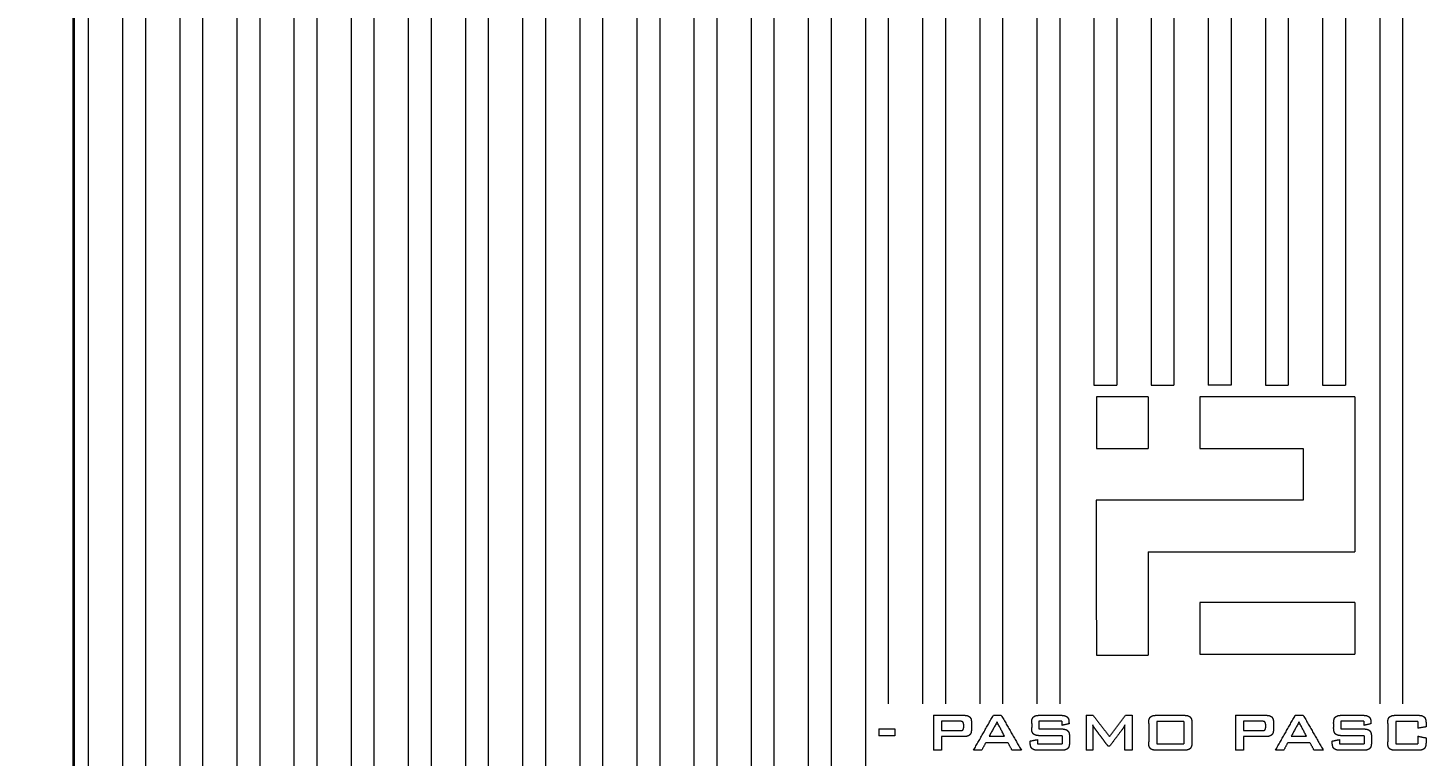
# Model space of a CAD drawing. Header units: millimetres. Extents: x 11 to 411, y 3 to 626.
# Drawn here: x 189.6 to 311.9, y 282.4 to 346.1 of the extents above; entities that cross this region are included whole.
import ezdxf

# ---------------------------------------------------------------- set-up
doc = ezdxf.new("R2010")
doc.units = ezdxf.units.MM
doc.layers.add('1', color=7, linetype='Continuous', lineweight=18)
doc.layers.add('尺寸线层', color=3, linetype='Continuous', lineweight=18)
doc.styles.add('HZ', font='', dxfattribs={"width": 0.8})
doc.styles.get('HZ').set_extended_font_data('宋体')
doc.dimstyles.new('JP20', dxfattribs={"dimtxt": 20, "dimasz": 18, "dimexe": 0.18, "dimexo": 0.0625, "dimgap": 0.09, "dimtad": 1, "dimdec": 1, "dimzin": 12, "dimdsep": 46, "dimtxsty": 'HZ', "dimcen": 0.09, "dimdle": 36, "dimclrd": 136, "dimclre": 4, "dimclrt": 6, "dimadec": 0, "dimazin": 0, "dimtfac": 1, "dimtdec": 1, "dimtmove": 0, "dimatfit": 3, "dimfxl": 1, "dimtolj": 1, "dimarcsym": 0})

# ---------------------------------------------------------------- blocks, each defined once
blk = doc.blocks.new('*X10')
at = {"layer": 'Defpoints', "color": 0}
for p in [(301.84, 534.13), (33.77, 77.13), (220.71, 77.13)]:
    blk.add_point(p, dxfattribs=at)
at = {"layer": '尺寸线层', "color": 4, "linetype": 'Continuous', "lineweight": -2}
for p, q in [((301.78, 534.13), (33.59, 534.13)), ((220.65, 77.13), (33.59, 77.13))]:
    blk.add_line(p, q, dxfattribs=at)
at = {"layer": '尺寸线层', "color": 136, "linetype": 'Continuous', "lineweight": -2}
blk.add_line((33.77, 516.13), (33.77, 95.13), dxfattribs=at)
at = {"layer": '尺寸线层', "color": 136}
for points in [[(36.77, 516.13), (30.77, 516.13), (33.77, 534.13)], [(30.77, 95.13), (36.77, 95.13), (33.77, 77.13)]]:
    blk.add_solid(points, dxfattribs=at)
at = {"layer": '尺寸线层', "color": 6, "insert": (23.68, 305.63), "char_height": 20, "attachment_point": 5, "rotation": 90, "style": 'HZ', "bg_fill": 3, "box_fill_scale": 1.1, "bg_fill_color": 256, "bg_fill_true_color": 13158600, "bg_fill_transparency": 0}
blk.add_mtext('\\A1;457', dxfattribs=at)
blk = doc.blocks.new('*X12')
at = {"layer": 'Defpoints', "color": 0}
for p in [(77.24, 523.23), (209.57, 523.23), (180.31, 109.13)]:
    blk.add_point(p, dxfattribs=at)
at = {"layer": '尺寸线层', "color": 4, "linetype": 'Continuous', "lineweight": -2}
for p, q in [((209.51, 523.23), (77.06, 523.23)), ((180.24, 109.13), (77.06, 109.13))]:
    blk.add_line(p, q, dxfattribs=at)
at = {"layer": '尺寸线层', "color": 136, "linetype": 'Continuous', "lineweight": -2}
blk.add_line((77.24, 127.13), (77.24, 505.23), dxfattribs=at)
at = {"layer": '尺寸线层', "color": 136}
for points in [[(80.24, 505.23), (74.24, 505.23), (77.24, 523.23)], [(74.24, 127.13), (80.24, 127.13), (77.24, 109.13)]]:
    blk.add_solid(points, dxfattribs=at)
at = {"layer": '尺寸线层', "color": 6, "insert": (67.15, 316.18), "char_height": 20, "attachment_point": 5, "rotation": 90, "style": 'HZ', "bg_fill": 3, "box_fill_scale": 1.1, "bg_fill_color": 256, "bg_fill_true_color": 13158600, "bg_fill_transparency": 0}
blk.add_mtext('\\A1;414', dxfattribs=at)

msp = doc.modelspace()

# ---------------------------------------------------------------- linework, layer by layer
at = {"layer": '1', "color": 0, "linetype": 'Continuous', "lineweight": 15}
for p, q in [((194.84, 482.12), (194.84, 191.48)), ((197.84, 482.12), (197.84, 191.95)), ((199.84, 482.12), (199.84, 192.21)), ((202.84, 482.12), (202.84, 192.52)), ((204.84, 482.12), (204.84, 192.67)), ((207.84, 482.12), (207.84, 192.81)), ((209.84, 482.12), (209.84, 192.86)), ((212.84, 482.12), (212.84, 192.83)), ((214.84, 482.12), (214.84, 192.77)), ((217.84, 482.12), (217.84, 192.57)), ((219.84, 482.12), (219.84, 192.39)), ((239.84, 482.13), (239.84, 188.11)), ((242.84, 482.12), (242.84, 187.06)), ((244.84, 482.12), (244.84, 186.3)), ((247.84, 482.12), (247.84, 185.06)), ((249.84, 482.12), (249.84, 184.17)), ((252.84, 482.12), (252.84, 182.77)), ((254.84, 482.12), (254.84, 181.78)), ((257.84, 482.12), (257.84, 180.22)), ((237.84, 480.49), (237.84, 188.75)), ((234.84, 475.79), (234.84, 189.61)), ((232.84, 472.6), (232.84, 190.14)), ((222.84, 466.73), (222.84, 192.04)), ((229.84, 464.9), (229.84, 190.82)), ((224.84, 464.75), (224.84, 191.74)), ((227.84, 464.19), (227.84, 191.23)), ((259.84, 432), (259.84, 179.15)), ((262.84, 424.1), (262.84, 177.47)), ((264.84, 420.89), (264.84, 286.95)), ((267.84, 417.27), (267.84, 286.95)), ((269.84, 415.37), (269.84, 286.95)), ((309.84, 400.32), (309.84, 286.95)), ((272.84, 399.82), (272.84, 286.95)), ((274.84, 399.83), (274.84, 286.95)), ((307.84, 399.83), (307.84, 286.95)), ((287.84, 388.39), (287.84, 314.83)), ((304.84, 387.05), (304.84, 314.83)), ((277.84, 384.16), (277.84, 286.95)), ((302.84, 383.94), (302.84, 314.83)), ((279.84, 380.97), (279.84, 286.95)), ((289.84, 379.52), (289.84, 314.83)), ((294.84, 379.29), (294.84, 314.83)), ((299.84, 379.48), (299.84, 314.83)), ((297.84, 376.96), (297.84, 314.83)), ((282.84, 376.55), (282.84, 314.83)), ((292.84, 375.84), (292.84, 314.83)), ((284.84, 373.82), (284.84, 314.83)), ((283.05, 313.83), (283.05, 309.3)), ((287.57, 313.83), (287.57, 309.3)), ((292.1, 313.83), (292.1, 309.3)), ((305.67, 313.83), (305.67, 300.25)), ((301.15, 309.3), (301.15, 304.78)), ((287.58, 300.26), (287.58, 291.21)), ((292.09, 295.83), (292.09, 291.31)), ((305.66, 295.83), (305.66, 291.31)), ((268.8, 285.95), (268.8, 282.88)), ((269.5, 285.42), (269.5, 284.61)), ((271.43, 285.18), (271.43, 284.85)), ((272.12, 285.36), (272.12, 284.67)), ((277.39, 285.23), (277.39, 284.89)), ((278.01, 285.42), (278.01, 284.76)), ((280.02, 285.42), (280.02, 285.06)), ((282.17, 285.95), (282.17, 282.88)), ((286.19, 285.95), (286.19, 282.88)), ((287.63, 285.23), (287.63, 283.61)), ((288.34, 285.4), (288.34, 283.46)), ((290.7, 285.4), (290.7, 283.46)), ((291.41, 285.23), (291.41, 283.61)), ((295.22, 285.95), (295.22, 282.88)), ((295.93, 285.42), (295.93, 284.61)), ((297.85, 285.18), (297.85, 284.85)), ((298.54, 285.36), (298.54, 284.67)), ((303.81, 285.23), (303.81, 284.89)), ((304.44, 285.42), (304.44, 284.76)), ((306.45, 285.42), (306.45, 285.06)), ((308.54, 285.23), (308.54, 283.61)), ((309.25, 285.4), (309.25, 283.46)), ((311.18, 285.4), (311.18, 284.82)), ((311.9, 285.23), (311.9, 284.93)), ((264.03, 284.77), (264.03, 284.16)), ((265.42, 284.77), (265.42, 284.16)), ((269.5, 284.08), (269.5, 282.88)), ((277.89, 283.82), (277.89, 283.46)), ((280.07, 284.16), (280.07, 283.46)), ((280.7, 284.03), (280.7, 283.61)), ((295.93, 284.08), (295.93, 282.88)), ((304.32, 283.82), (304.32, 283.46)), ((306.49, 284.16), (306.49, 283.46)), ((307.12, 284.03), (307.12, 283.61)), ((311.18, 284.12), (311.18, 283.46)), ((311.9, 283.97), (311.9, 283.61))]:
    msp.add_line(p, q, dxfattribs=at)
for points, degree in [([(282.84, 314.83), (284.84, 314.83)], 1), ([(287.84, 314.83), (289.84, 314.83)], 1), ([(294.84, 314.83), (292.84, 314.83)], 1), ([(297.84, 314.83), (299.84, 314.83)], 1), ([(302.84, 314.83), (304.84, 314.83)], 1), ([(287.57, 313.83), (283.05, 313.83)], 1), ([(305.67, 313.83), (292.1, 313.83)], 1), ([(283.05, 309.3), (287.57, 309.3)], 1), ([(292.1, 309.3), (301.15, 309.3)], 1), ([(283.04, 304.78), (283.05, 291.21)], 1), ([(301.15, 304.78), (283.04, 304.78)], 1), ([(287.58, 300.26), (305.67, 300.25)], 1), ([(305.66, 295.83), (292.09, 295.83)], 1), ([(283.05, 291.21), (287.58, 291.21)], 1), ([(292.09, 291.31), (305.66, 291.31)], 1), ([(268.8, 285.95), (271.43, 285.95)], 1), ([(271.13, 285.42), (269.5, 285.42)], 1), ([(271.16, 285.42), (271.13, 285.42)], 1), ([(271.18, 285.42), (271.16, 285.42)], 1), ([(271.21, 285.42), (271.18, 285.42)], 1), ([(271.23, 285.42), (271.21, 285.42)], 1), ([(271.25, 285.41), (271.23, 285.42)], 1), ([(271.27, 285.41), (271.25, 285.41)], 1), ([(271.29, 285.4), (271.27, 285.41)], 1), ([(271.31, 285.4), (271.29, 285.4)], 1), ([(271.32, 285.39), (271.31, 285.4)], 1), ([(271.34, 285.38), (271.32, 285.39)], 1), ([(271.35, 285.38), (271.34, 285.38)], 1), ([(271.36, 285.37), (271.35, 285.38)], 1), ([(271.37, 285.36), (271.36, 285.37)], 1), ([(271.38, 285.34), (271.37, 285.36)], 1), ([(271.39, 285.33), (271.38, 285.34)], 1), ([(271.4, 285.32), (271.39, 285.33)], 1), ([(271.41, 285.3), (271.4, 285.32)], 1), ([(271.41, 285.28), (271.41, 285.3)], 1), ([(271.42, 285.27), (271.41, 285.28)], 1), ([(271.42, 285.25), (271.42, 285.27)], 1), ([(271.43, 285.23), (271.42, 285.25)], 1), ([(271.43, 285.95), (271.49, 285.95)], 1), ([(271.43, 285.2), (271.43, 285.23)], 1), ([(271.43, 285.18), (271.43, 285.2)], 1), ([(271.49, 285.95), (271.54, 285.95)], 1), ([(271.54, 285.95), (271.59, 285.94)], 1), ([(271.59, 285.94), (271.64, 285.94)], 1), ([(271.64, 285.94), (271.69, 285.93)], 1), ([(271.69, 285.93), (271.73, 285.92)], 1), ([(271.73, 285.92), (271.78, 285.91)], 1), ([(271.78, 285.91), (271.82, 285.89)], 1), ([(271.82, 285.89), (271.85, 285.88)], 1), ([(271.85, 285.88), (271.89, 285.86)], 1), ([(271.89, 285.86), (271.92, 285.84)], 1), ([(271.92, 285.84), (271.95, 285.81)], 1), ([(271.95, 285.81), (271.98, 285.79)], 1), ([(271.98, 285.79), (272, 285.76)], 1), ([(272, 285.76), (272.02, 285.73)], 1), ([(272.02, 285.73), (272.04, 285.7)], 1), ([(272.04, 285.7), (272.06, 285.67)], 1), ([(272.06, 285.67), (272.08, 285.63)], 1), ([(272.08, 285.63), (272.09, 285.59)], 1), ([(272.09, 285.59), (272.1, 285.55)], 1), ([(272.1, 285.55), (272.11, 285.5)], 1), ([(272.11, 285.5), (272.11, 285.46)], 1), ([(272.11, 285.46), (272.12, 285.41)], 1), ([(272.12, 285.41), (272.12, 285.36)], 1), ([(272.3, 282.88), (274.04, 285.95)], 1), ([(274.36, 285.36), (273.67, 284.11)], 1), ([(274.04, 285.95), (274.73, 285.95)], 1), ([(275.02, 284.11), (274.36, 285.36)], 1), ([(274.73, 285.95), (276.49, 282.88)], 1), ([(277.39, 285.36), (277.4, 285.42)], 1), ([(277.39, 285.3), (277.39, 285.36)], 1), ([(277.39, 285.23), (277.39, 285.3)], 1), ([(277.4, 285.48), (277.41, 285.53)], 1), ([(277.4, 285.42), (277.4, 285.48)], 1), ([(277.41, 285.53), (277.42, 285.58)], 1), ([(277.42, 285.58), (277.44, 285.63)], 1), ([(277.44, 285.63), (277.46, 285.67)], 1), ([(277.46, 285.67), (277.48, 285.71)], 1), ([(277.48, 285.71), (277.5, 285.74)], 1), ([(277.5, 285.74), (277.52, 285.78)], 1), ([(277.52, 285.78), (277.55, 285.81)], 1), ([(277.55, 285.81), (277.58, 285.83)], 1), ([(277.58, 285.83), (277.62, 285.85)], 1), ([(277.62, 285.85), (277.65, 285.87)], 1), ([(277.65, 285.87), (277.69, 285.89)], 1), ([(277.69, 285.89), (277.74, 285.91)], 1), ([(277.74, 285.91), (277.79, 285.92)], 1), ([(277.79, 285.92), (277.84, 285.93)], 1), ([(277.84, 285.93), (277.89, 285.94)], 1), ([(277.89, 285.94), (277.95, 285.94)], 1), ([(277.95, 285.94), (278.01, 285.95)], 1), ([(278.01, 285.95), (278.08, 285.95)], 1), ([(280.02, 285.42), (278.01, 285.42)], 1), ([(278.08, 285.95), (278.15, 285.95)], 1), ([(278.15, 285.95), (279.89, 285.95)], 1), ([(279.89, 285.95), (279.96, 285.95)], 1), ([(279.96, 285.95), (280.02, 285.95)], 1), ([(280.02, 285.95), (280.08, 285.94)], 1), ([(280.66, 285.21), (280.02, 285.06)], 1), ([(280.08, 285.94), (280.14, 285.94)], 1), ([(280.14, 285.94), (280.19, 285.93)], 1), ([(280.19, 285.93), (280.24, 285.92)], 1), ([(280.24, 285.92), (280.29, 285.91)], 1), ([(280.29, 285.91), (280.33, 285.89)], 1), ([(280.33, 285.89), (280.38, 285.88)], 1), ([(280.38, 285.88), (280.41, 285.86)], 1), ([(280.41, 285.86), (280.45, 285.84)], 1), ([(280.45, 285.84), (280.48, 285.81)], 1), ([(280.48, 285.81), (280.51, 285.79)], 1), ([(280.51, 285.79), (280.54, 285.76)], 1), ([(280.54, 285.76), (280.56, 285.72)], 1), ([(280.56, 285.72), (280.58, 285.69)], 1), ([(280.58, 285.69), (280.6, 285.65)], 1), ([(280.6, 285.65), (280.61, 285.61)], 1), ([(280.61, 285.61), (280.63, 285.56)], 1), ([(280.63, 285.56), (280.64, 285.51)], 1), ([(280.64, 285.51), (280.65, 285.46)], 1), ([(280.65, 285.46), (280.65, 285.4)], 1), ([(280.65, 285.4), (280.65, 285.34)], 1), ([(280.65, 285.34), (280.66, 285.28), (280.66, 285.21)], 2), ([(282.17, 285.95), (282.75, 285.95)], 1), ([(282.74, 285.09), (282.73, 285.11)], 1), ([(282.75, 285.08), (282.74, 285.09)], 1), ([(282.75, 285.95), (284.2, 284.09)], 1), ([(282.75, 285.06), (282.75, 285.08)], 1), ([(282.76, 285.05), (282.75, 285.06)], 1), ([(282.76, 285.03), (282.76, 285.05)], 1), ([(284.2, 284.09), (285.61, 285.95)], 1), ([(285.55, 285.11), (285.48, 284.97), (285.43, 284.88)], 2), ([(285.61, 285.95), (286.19, 285.95)], 1), ([(287.63, 285.36), (287.64, 285.42)], 1), ([(287.63, 285.3), (287.63, 285.36)], 1), ([(287.63, 285.23), (287.63, 285.3)], 1), ([(287.64, 285.48), (287.65, 285.53)], 1), ([(287.64, 285.42), (287.64, 285.48)], 1), ([(287.65, 285.53), (287.66, 285.58)], 1), ([(287.66, 285.58), (287.68, 285.63)], 1), ([(287.68, 285.63), (287.7, 285.67)], 1), ([(287.7, 285.67), (287.72, 285.71)], 1), ([(287.72, 285.71), (287.74, 285.74)], 1), ([(287.74, 285.74), (287.76, 285.78)], 1), ([(287.76, 285.78), (287.79, 285.81)], 1), ([(287.79, 285.81), (287.82, 285.83)], 1), ([(287.82, 285.83), (287.86, 285.85)], 1), ([(287.86, 285.85), (287.89, 285.87)], 1), ([(287.89, 285.87), (287.93, 285.89)], 1), ([(287.93, 285.89), (287.98, 285.91)], 1), ([(287.98, 285.91), (288.03, 285.92)], 1), ([(288.03, 285.92), (288.08, 285.93)], 1), ([(288.08, 285.93), (288.13, 285.94)], 1), ([(288.13, 285.94), (288.19, 285.94)], 1), ([(288.19, 285.94), (288.25, 285.95)], 1), ([(288.25, 285.95), (288.32, 285.95)], 1), ([(288.32, 285.95), (288.39, 285.95)], 1), ([(290.7, 285.4), (288.34, 285.4)], 1), ([(288.39, 285.95), (290.65, 285.95)], 1), ([(290.65, 285.95), (290.72, 285.95)], 1), ([(290.72, 285.95), (290.79, 285.95)], 1), ([(290.79, 285.95), (290.85, 285.94)], 1), ([(290.85, 285.94), (290.91, 285.94)], 1), ([(290.91, 285.94), (290.96, 285.93)], 1), ([(290.96, 285.93), (291.01, 285.92)], 1), ([(291.01, 285.92), (291.06, 285.91)], 1), ([(291.06, 285.91), (291.1, 285.89)], 1), ([(291.1, 285.89), (291.15, 285.87)], 1), ([(291.15, 285.87), (291.18, 285.85)], 1), ([(291.18, 285.85), (291.22, 285.83)], 1), ([(291.22, 285.83), (291.25, 285.81)], 1), ([(291.25, 285.81), (291.28, 285.78)], 1), ([(291.28, 285.78), (291.3, 285.74)], 1), ([(291.3, 285.74), (291.32, 285.71)], 1), ([(291.32, 285.71), (291.34, 285.67)], 1), ([(291.34, 285.67), (291.36, 285.63)], 1), ([(291.36, 285.63), (291.37, 285.58)], 1), ([(291.37, 285.58), (291.39, 285.53)], 1), ([(291.39, 285.53), (291.4, 285.48)], 1), ([(291.4, 285.48), (291.4, 285.42)], 1), ([(291.4, 285.42), (291.41, 285.36)], 1), ([(291.41, 285.36), (291.41, 285.3)], 1), ([(291.41, 285.3), (291.41, 285.23)], 1), ([(295.22, 285.95), (297.85, 285.95)], 1), ([(297.56, 285.42), (295.93, 285.42)], 1), ([(297.59, 285.42), (297.56, 285.42)], 1), ([(297.61, 285.42), (297.59, 285.42)], 1), ([(297.63, 285.42), (297.61, 285.42)], 1), ([(297.65, 285.42), (297.63, 285.42)], 1), ([(297.68, 285.41), (297.65, 285.42)], 1), ([(297.7, 285.41), (297.68, 285.41)], 1), ([(297.71, 285.4), (297.7, 285.41)], 1), ([(297.73, 285.4), (297.71, 285.4)], 1), ([(297.75, 285.39), (297.73, 285.4)], 1), ([(297.76, 285.38), (297.75, 285.39)], 1), ([(297.78, 285.38), (297.76, 285.38)], 1), ([(297.79, 285.37), (297.78, 285.38)], 1), ([(297.8, 285.36), (297.79, 285.37)], 1), ([(297.81, 285.34), (297.8, 285.36)], 1), ([(297.82, 285.33), (297.81, 285.34)], 1), ([(297.83, 285.32), (297.82, 285.33)], 1), ([(297.83, 285.3), (297.83, 285.32)], 1), ([(297.84, 285.28), (297.83, 285.3)], 1), ([(297.85, 285.27), (297.84, 285.28)], 1), ([(297.85, 285.95), (297.91, 285.95)], 1), ([(297.85, 285.25), (297.85, 285.27)], 1), ([(297.85, 285.23), (297.85, 285.25)], 1), ([(297.85, 285.2), (297.85, 285.23)], 1), ([(297.85, 285.18), (297.85, 285.2)], 1), ([(297.91, 285.95), (297.97, 285.95)], 1), ([(297.97, 285.95), (298.02, 285.94)], 1), ([(298.02, 285.94), (298.07, 285.94)], 1), ([(298.07, 285.94), (298.12, 285.93)], 1), ([(298.12, 285.93), (298.16, 285.92)], 1), ([(298.16, 285.92), (298.2, 285.91)], 1), ([(298.2, 285.91), (298.24, 285.89)], 1), ([(298.24, 285.89), (298.28, 285.88)], 1), ([(298.28, 285.88), (298.31, 285.86)], 1), ([(298.31, 285.86), (298.35, 285.84)], 1), ([(298.35, 285.84), (298.38, 285.81)], 1), ([(298.38, 285.81), (298.4, 285.79)], 1), ([(298.4, 285.79), (298.43, 285.76)], 1), ([(298.43, 285.76), (298.45, 285.73)], 1), ([(298.45, 285.73), (298.47, 285.7)], 1), ([(298.47, 285.7), (298.49, 285.67)], 1), ([(298.49, 285.67), (298.5, 285.63)], 1), ([(298.5, 285.63), (298.52, 285.59)], 1), ([(298.52, 285.59), (298.53, 285.55)], 1), ([(298.53, 285.55), (298.53, 285.5)], 1), ([(298.53, 285.5), (298.54, 285.46)], 1), ([(298.54, 285.46), (298.54, 285.41)], 1), ([(298.54, 285.41), (298.54, 285.36)], 1), ([(298.72, 282.88), (300.46, 285.95)], 1), ([(300.78, 285.36), (300.1, 284.11)], 1), ([(300.46, 285.95), (301.15, 285.95)], 1), ([(301.44, 284.11), (300.78, 285.36)], 1), ([(301.15, 285.95), (302.91, 282.88)], 1), ([(303.81, 285.3), (303.82, 285.36)], 1), ([(303.81, 285.23), (303.81, 285.3)], 1), ([(303.82, 285.42), (303.83, 285.48)], 1), ([(303.82, 285.36), (303.82, 285.42)], 1), ([(303.83, 285.48), (303.84, 285.53)], 1), ([(303.84, 285.53), (303.85, 285.58)], 1), ([(303.85, 285.58), (303.86, 285.63)], 1), ([(303.86, 285.63), (303.88, 285.67)], 1), ([(303.88, 285.67), (303.9, 285.71)], 1), ([(303.9, 285.71), (303.92, 285.74)], 1), ([(303.92, 285.74), (303.95, 285.78)], 1), ([(303.95, 285.78), (303.98, 285.81)], 1), ([(303.98, 285.81), (304.01, 285.83)], 1), ([(304.01, 285.83), (304.04, 285.85)], 1), ([(304.04, 285.85), (304.08, 285.87)], 1), ([(304.08, 285.87), (304.12, 285.89)], 1), ([(304.12, 285.89), (304.16, 285.91)], 1), ([(304.16, 285.91), (304.21, 285.92)], 1), ([(304.21, 285.92), (304.26, 285.93)], 1), ([(304.26, 285.93), (304.32, 285.94)], 1), ([(304.32, 285.94), (304.38, 285.94)], 1), ([(304.38, 285.94), (304.44, 285.95)], 1), ([(304.44, 285.95), (304.5, 285.95)], 1), ([(306.45, 285.42), (304.44, 285.42)], 1), ([(304.5, 285.95), (304.57, 285.95)], 1), ([(304.57, 285.95), (306.32, 285.95)], 1), ([(306.32, 285.95), (306.39, 285.95)], 1), ([(306.39, 285.95), (306.45, 285.95)], 1), ([(306.45, 285.95), (306.51, 285.94)], 1), ([(307.08, 285.21), (306.45, 285.06)], 1), ([(306.51, 285.94), (306.57, 285.94)], 1), ([(306.57, 285.94), (306.62, 285.93)], 1), ([(306.62, 285.93), (306.67, 285.92)], 1), ([(306.67, 285.92), (306.72, 285.91)], 1), ([(306.72, 285.91), (306.76, 285.89)], 1), ([(306.76, 285.89), (306.8, 285.88)], 1), ([(306.8, 285.88), (306.84, 285.86)], 1), ([(306.84, 285.86), (306.87, 285.84)], 1), ([(306.87, 285.84), (306.91, 285.81)], 1), ([(306.91, 285.81), (306.93, 285.79)], 1), ([(306.93, 285.79), (306.96, 285.76)], 1), ([(306.96, 285.76), (306.98, 285.72)], 1), ([(306.98, 285.72), (307.01, 285.69)], 1), ([(307.01, 285.69), (307.02, 285.65)], 1), ([(307.02, 285.65), (307.04, 285.61)], 1), ([(307.04, 285.61), (307.05, 285.56)], 1), ([(307.05, 285.56), (307.06, 285.51)], 1), ([(307.06, 285.51), (307.07, 285.46)], 1), ([(307.07, 285.46), (307.08, 285.4)], 1), ([(307.08, 285.4), (307.08, 285.34)], 1), ([(307.08, 285.34), (307.08, 285.28), (307.08, 285.21)], 2), ([(308.54, 285.36), (308.55, 285.42)], 1), ([(308.54, 285.3), (308.54, 285.36)], 1), ([(308.54, 285.23), (308.54, 285.3)], 1), ([(308.55, 285.42), (308.56, 285.48)], 1), ([(308.56, 285.48), (308.57, 285.53)], 1), ([(308.57, 285.53), (308.58, 285.58)], 1), ([(308.58, 285.58), (308.59, 285.63)], 1), ([(308.59, 285.63), (308.61, 285.67)], 1), ([(308.61, 285.67), (308.63, 285.71)], 1), ([(308.63, 285.71), (308.65, 285.74)], 1), ([(308.65, 285.74), (308.68, 285.78)], 1), ([(308.68, 285.78), (308.7, 285.81)], 1), ([(308.7, 285.81), (308.73, 285.83)], 1), ([(308.73, 285.83), (308.77, 285.85)], 1), ([(308.77, 285.85), (308.81, 285.87)], 1), ([(308.81, 285.87), (308.85, 285.89)], 1), ([(308.85, 285.89), (308.89, 285.91)], 1), ([(308.89, 285.91), (308.94, 285.92)], 1), ([(308.94, 285.92), (308.99, 285.93)], 1), ([(308.99, 285.93), (309.04, 285.94)], 1), ([(309.04, 285.94), (309.1, 285.94)], 1), ([(309.1, 285.94), (309.16, 285.95)], 1), ([(309.16, 285.95), (309.23, 285.95)], 1), ([(309.23, 285.95), (309.3, 285.95)], 1), ([(311.18, 285.4), (309.25, 285.4)], 1), ([(309.3, 285.95), (311.14, 285.95)], 1), ([(311.14, 285.95), (311.21, 285.95)], 1), ([(311.21, 285.95), (311.27, 285.95)], 1), ([(311.27, 285.95), (311.33, 285.94)], 1), ([(311.33, 285.94), (311.39, 285.94)], 1), ([(311.39, 285.94), (311.45, 285.93)], 1), ([(311.45, 285.93), (311.5, 285.92)], 1), ([(311.5, 285.92), (311.55, 285.91)], 1), ([(311.55, 285.91), (311.59, 285.89)], 1), ([(311.59, 285.89), (311.63, 285.87)], 1), ([(311.63, 285.87), (311.67, 285.85)], 1), ([(311.67, 285.85), (311.7, 285.83)], 1), ([(311.7, 285.83), (311.73, 285.81)], 1), ([(311.73, 285.81), (311.76, 285.78)], 1), ([(311.76, 285.78), (311.79, 285.74)], 1), ([(311.79, 285.74), (311.81, 285.71)], 1), ([(311.81, 285.71), (311.83, 285.67)], 1), ([(311.83, 285.67), (311.84, 285.63)], 1), ([(311.84, 285.63), (311.86, 285.58)], 1), ([(311.86, 285.58), (311.87, 285.53)], 1), ([(311.87, 285.53), (311.88, 285.48)], 1), ([(311.88, 285.48), (311.89, 285.42)], 1), ([(311.89, 285.42), (311.89, 285.36)], 1), ([(311.89, 285.36), (311.9, 285.3)], 1), ([(311.9, 285.3), (311.9, 285.23)], 1), ([(264.03, 284.77), (265.42, 284.77)], 1), ([(265.42, 284.16), (264.03, 284.16)], 1), ([(269.5, 284.61), (271.13, 284.61)], 1), ([(271.43, 284.08), (269.5, 284.08)], 1), ([(271.13, 284.61), (271.16, 284.61)], 1), ([(271.16, 284.61), (271.18, 284.61)], 1), ([(271.18, 284.61), (271.21, 284.61)], 1), ([(271.21, 284.61), (271.23, 284.61)], 1), ([(271.23, 284.61), (271.25, 284.62)], 1), ([(271.25, 284.62), (271.27, 284.62)], 1), ([(271.27, 284.62), (271.29, 284.62)], 1), ([(271.29, 284.62), (271.31, 284.63)], 1), ([(271.31, 284.63), (271.32, 284.64)], 1), ([(271.32, 284.64), (271.34, 284.64)], 1), ([(271.34, 284.64), (271.35, 284.65)], 1), ([(271.35, 284.65), (271.36, 284.66)], 1), ([(271.36, 284.66), (271.37, 284.67)], 1), ([(271.37, 284.67), (271.38, 284.68)], 1), ([(271.38, 284.68), (271.39, 284.7)], 1), ([(271.39, 284.7), (271.4, 284.71)], 1), ([(271.4, 284.71), (271.41, 284.73)], 1), ([(271.41, 284.74), (271.42, 284.76)], 1), ([(271.41, 284.73), (271.41, 284.74)], 1), ([(271.42, 284.78), (271.43, 284.8)], 1), ([(271.42, 284.76), (271.42, 284.78)], 1), ([(271.43, 284.83), (271.43, 284.85)], 1), ([(271.43, 284.8), (271.43, 284.83)], 1), ([(271.49, 284.08), (271.43, 284.08)], 1), ([(271.54, 284.08), (271.49, 284.08)], 1), ([(271.59, 284.08), (271.54, 284.08)], 1), ([(271.64, 284.09), (271.59, 284.08)], 1), ([(271.69, 284.1), (271.64, 284.09)], 1), ([(271.73, 284.11), (271.69, 284.1)], 1), ([(271.78, 284.12), (271.73, 284.11)], 1), ([(271.82, 284.14), (271.78, 284.12)], 1), ([(271.85, 284.15), (271.82, 284.14)], 1), ([(271.89, 284.17), (271.85, 284.15)], 1), ([(271.92, 284.19), (271.89, 284.17)], 1), ([(271.95, 284.21), (271.92, 284.19)], 1), ([(271.98, 284.24), (271.95, 284.21)], 1), ([(272, 284.27), (271.98, 284.24)], 1), ([(272.02, 284.29), (272, 284.27)], 1), ([(272.04, 284.33), (272.02, 284.29)], 1), ([(272.06, 284.36), (272.04, 284.33)], 1), ([(272.08, 284.4), (272.06, 284.36)], 1), ([(272.09, 284.44), (272.08, 284.4)], 1), ([(272.1, 284.48), (272.09, 284.44)], 1), ([(272.11, 284.52), (272.1, 284.48)], 1), ([(272.12, 284.62), (272.11, 284.57)], 1), ([(272.11, 284.57), (272.11, 284.52)], 1), ([(272.12, 284.67), (272.12, 284.62)], 1), ([(273.67, 284.11), (275.02, 284.11)], 1), ([(277.26, 283.69), (277.89, 283.82)], 1), ([(277.39, 284.82), (277.39, 284.89)], 1), ([(277.39, 284.75), (277.39, 284.82)], 1), ([(277.4, 284.69), (277.39, 284.75)], 1), ([(277.4, 284.63), (277.4, 284.69)], 1), ([(277.41, 284.58), (277.4, 284.63)], 1), ([(277.42, 284.53), (277.41, 284.58)], 1), ([(277.44, 284.48), (277.42, 284.53)], 1), ([(277.46, 284.44), (277.44, 284.48)], 1), ([(277.48, 284.4), (277.46, 284.44)], 1), ([(277.5, 284.37), (277.48, 284.4)], 1), ([(277.52, 284.34), (277.5, 284.37)], 1), ([(277.55, 284.31), (277.52, 284.34)], 1), ([(277.58, 284.28), (277.55, 284.31)], 1), ([(277.62, 284.26), (277.58, 284.28)], 1), ([(277.65, 284.24), (277.62, 284.26)], 1), ([(277.69, 284.22), (277.65, 284.24)], 1), ([(277.74, 284.2), (277.69, 284.22)], 1), ([(277.79, 284.19), (277.74, 284.2)], 1), ([(277.84, 284.18), (277.79, 284.19)], 1), ([(277.89, 284.17), (277.84, 284.18)], 1), ([(277.95, 284.17), (277.89, 284.17)], 1), ([(278.01, 284.16), (277.95, 284.17)], 1), ([(278.01, 284.76), (279.93, 284.76)], 1), ([(278.08, 284.16), (278.01, 284.16)], 1), ([(278.15, 284.16), (278.08, 284.16)], 1), ([(280.07, 284.16), (278.15, 284.16)], 1), ([(279.93, 284.76), (280, 284.75)], 1), ([(280, 284.75), (280.07, 284.75)], 1), ([(280.07, 284.75), (280.13, 284.75)], 1), ([(280.13, 284.75), (280.19, 284.74)], 1), ([(280.19, 284.74), (280.24, 284.73)], 1), ([(280.24, 284.73), (280.29, 284.72)], 1), ([(280.29, 284.72), (280.34, 284.71)], 1), ([(280.34, 284.71), (280.38, 284.7)], 1), ([(280.38, 284.7), (280.43, 284.68)], 1), ([(280.43, 284.68), (280.46, 284.66)], 1), ([(280.46, 284.66), (280.5, 284.63)], 1), ([(280.5, 284.63), (280.53, 284.61)], 1), ([(280.53, 284.61), (280.56, 284.58)], 1), ([(280.56, 284.58), (280.58, 284.55)], 1), ([(280.58, 284.55), (280.61, 284.51)], 1), ([(280.61, 284.51), (280.63, 284.47)], 1), ([(280.63, 284.47), (280.64, 284.43)], 1), ([(280.64, 284.43), (280.66, 284.39)], 1), ([(280.66, 284.39), (280.67, 284.34)], 1), ([(280.67, 284.34), (280.68, 284.28)], 1), ([(280.68, 284.28), (280.69, 284.23)], 1), ([(280.69, 284.23), (280.69, 284.16)], 1), ([(280.69, 284.16), (280.7, 284.1)], 1), ([(280.7, 284.1), (280.7, 284.03)], 1), ([(282.77, 285.02), (282.76, 285.03)], 1), ([(282.78, 285.01), (282.77, 285.02)], 1), ([(282.79, 284.99), (282.78, 285.01)], 1), ([(282.79, 284.98), (282.79, 284.99)], 1), ([(282.8, 284.97), (282.79, 284.98)], 1), ([(282.81, 284.95), (282.8, 284.97)], 1), ([(282.82, 284.94), (282.81, 284.95)], 1), ([(282.82, 284.93), (282.82, 284.94)], 1), ([(282.83, 284.91), (282.82, 284.93)], 1), ([(282.84, 284.9), (282.83, 284.91)], 1), ([(282.85, 284.89), (282.84, 284.9)], 1), ([(282.86, 284.88), (282.85, 284.89)], 1), ([(285.37, 284.78), (284.22, 283.25)], 1), ([(285.38, 284.79), (285.37, 284.78)], 1), ([(285.39, 284.81), (285.38, 284.8)], 1), ([(285.38, 284.8), (285.38, 284.79)], 1), ([(285.4, 284.82), (285.39, 284.81)], 1), ([(285.41, 284.85), (285.4, 284.83)], 1), ([(285.4, 284.83), (285.4, 284.82)], 1), ([(285.42, 284.86), (285.41, 284.85)], 1), ([(285.43, 284.87), (285.42, 284.86)], 1), ([(285.43, 284.88), (285.43, 284.87)], 1), ([(295.93, 284.61), (297.56, 284.61)], 1), ([(297.85, 284.08), (295.93, 284.08)], 1), ([(297.56, 284.61), (297.59, 284.61)], 1), ([(297.59, 284.61), (297.61, 284.61)], 1), ([(297.61, 284.61), (297.63, 284.61)], 1), ([(297.63, 284.61), (297.65, 284.61)], 1), ([(297.65, 284.61), (297.68, 284.62)], 1), ([(297.68, 284.62), (297.7, 284.62)], 1), ([(297.7, 284.62), (297.71, 284.62)], 1), ([(297.71, 284.62), (297.73, 284.63)], 1), ([(297.73, 284.63), (297.75, 284.64)], 1), ([(297.75, 284.64), (297.76, 284.64)], 1), ([(297.76, 284.64), (297.78, 284.65)], 1), ([(297.78, 284.65), (297.79, 284.66)], 1), ([(297.79, 284.66), (297.8, 284.67)], 1), ([(297.8, 284.67), (297.81, 284.68)], 1), ([(297.81, 284.68), (297.82, 284.7)], 1), ([(297.82, 284.7), (297.83, 284.71)], 1), ([(297.83, 284.73), (297.84, 284.74)], 1), ([(297.83, 284.71), (297.83, 284.73)], 1), ([(297.84, 284.74), (297.85, 284.76)], 1), ([(297.85, 284.83), (297.85, 284.85)], 1), ([(297.85, 284.8), (297.85, 284.83)], 1), ([(297.85, 284.78), (297.85, 284.8)], 1), ([(297.85, 284.76), (297.85, 284.78)], 1), ([(297.91, 284.08), (297.85, 284.08)], 1), ([(297.97, 284.08), (297.91, 284.08)], 1), ([(298.02, 284.08), (297.97, 284.08)], 1), ([(298.07, 284.09), (298.02, 284.08)], 1), ([(298.12, 284.1), (298.07, 284.09)], 1), ([(298.16, 284.11), (298.12, 284.1)], 1), ([(298.2, 284.12), (298.16, 284.11)], 1), ([(298.24, 284.14), (298.2, 284.12)], 1), ([(298.28, 284.15), (298.24, 284.14)], 1), ([(298.31, 284.17), (298.28, 284.15)], 1), ([(298.35, 284.19), (298.31, 284.17)], 1), ([(298.38, 284.21), (298.35, 284.19)], 1), ([(298.4, 284.24), (298.38, 284.21)], 1), ([(298.43, 284.27), (298.4, 284.24)], 1), ([(298.45, 284.29), (298.43, 284.27)], 1), ([(298.47, 284.33), (298.45, 284.29)], 1), ([(298.49, 284.36), (298.47, 284.33)], 1), ([(298.5, 284.4), (298.49, 284.36)], 1), ([(298.52, 284.44), (298.5, 284.4)], 1), ([(298.53, 284.48), (298.52, 284.44)], 1), ([(298.54, 284.57), (298.53, 284.52)], 1), ([(298.53, 284.52), (298.53, 284.48)], 1), ([(298.54, 284.67), (298.54, 284.62)], 1), ([(298.54, 284.62), (298.54, 284.57)], 1), ([(300.1, 284.11), (301.44, 284.11)], 1), ([(303.69, 283.69), (304.32, 283.82)], 1), ([(303.81, 284.82), (303.81, 284.89)], 1), ([(303.82, 284.75), (303.81, 284.82)], 1), ([(303.82, 284.69), (303.82, 284.75)], 1), ([(303.83, 284.63), (303.82, 284.69)], 1), ([(303.84, 284.58), (303.83, 284.63)], 1), ([(303.85, 284.53), (303.84, 284.58)], 1), ([(303.86, 284.48), (303.85, 284.53)], 1), ([(303.88, 284.44), (303.86, 284.48)], 1), ([(303.9, 284.4), (303.88, 284.44)], 1), ([(303.92, 284.37), (303.9, 284.4)], 1), ([(303.95, 284.34), (303.92, 284.37)], 1), ([(303.98, 284.31), (303.95, 284.34)], 1), ([(304.01, 284.28), (303.98, 284.31)], 1), ([(304.04, 284.26), (304.01, 284.28)], 1), ([(304.08, 284.24), (304.04, 284.26)], 1), ([(304.12, 284.22), (304.08, 284.24)], 1), ([(304.16, 284.2), (304.12, 284.22)], 1), ([(304.21, 284.19), (304.16, 284.2)], 1), ([(304.26, 284.18), (304.21, 284.19)], 1), ([(304.32, 284.17), (304.26, 284.18)], 1), ([(304.38, 284.17), (304.32, 284.17)], 1), ([(304.44, 284.16), (304.38, 284.17)], 1), ([(304.44, 284.76), (306.35, 284.76)], 1), ([(304.5, 284.16), (304.44, 284.16)], 1), ([(304.57, 284.16), (304.5, 284.16)], 1), ([(306.49, 284.16), (304.57, 284.16)], 1), ([(306.35, 284.76), (306.42, 284.75)], 1), ([(306.42, 284.75), (306.49, 284.75)], 1), ([(306.49, 284.75), (306.55, 284.75)], 1), ([(306.55, 284.75), (306.61, 284.74)], 1), ([(306.61, 284.74), (306.67, 284.73)], 1), ([(306.67, 284.73), (306.72, 284.72)], 1), ([(306.72, 284.72), (306.77, 284.71)], 1), ([(306.77, 284.71), (306.81, 284.7)], 1), ([(306.81, 284.7), (306.85, 284.68)], 1), ([(306.85, 284.68), (306.89, 284.66)], 1), ([(306.89, 284.66), (306.92, 284.63)], 1), ([(306.92, 284.63), (306.96, 284.61)], 1), ([(306.96, 284.61), (306.98, 284.58)], 1), ([(306.98, 284.58), (307.01, 284.55)], 1), ([(307.01, 284.55), (307.03, 284.51)], 1), ([(307.03, 284.51), (307.05, 284.47)], 1), ([(307.05, 284.47), (307.07, 284.43)], 1), ([(307.07, 284.43), (307.08, 284.39)], 1), ([(307.08, 284.39), (307.1, 284.34)], 1), ([(307.1, 284.34), (307.11, 284.28)], 1), ([(307.11, 284.28), (307.11, 284.23)], 1), ([(307.11, 284.23), (307.12, 284.16)], 1), ([(307.12, 284.16), (307.12, 284.1)], 1), ([(307.12, 284.1), (307.12, 284.03)], 1), ([(311.9, 284.93), (311.18, 284.82)], 1), ([(311.18, 284.12), (311.9, 283.97)], 1), ([(269.5, 282.88), (268.8, 282.88)], 1), ([(273.01, 282.88), (272.3, 282.88)], 1), ([(273.37, 283.55), (273.01, 282.88)], 1), ([(275.32, 283.55), (273.37, 283.55)], 1), ([(275.68, 282.88), (275.32, 283.55)], 1), ([(276.49, 282.88), (275.68, 282.88)], 1), ([(277.26, 283.54), (277.26, 283.69)], 1), ([(277.27, 283.47), (277.26, 283.54)], 1), ([(277.27, 283.41), (277.27, 283.47)], 1), ([(277.28, 283.35), (277.27, 283.41)], 1), ([(277.29, 283.3), (277.28, 283.35)], 1), ([(277.3, 283.25), (277.29, 283.3)], 1), ([(277.32, 283.2), (277.3, 283.25)], 1), ([(277.33, 283.16), (277.32, 283.2)], 1), ([(277.35, 283.12), (277.33, 283.16)], 1), ([(277.38, 283.09), (277.35, 283.12)], 1), ([(277.4, 283.06), (277.38, 283.09)], 1), ([(277.43, 283.03), (277.4, 283.06)], 1), ([(277.46, 283), (277.43, 283.03)], 1), ([(277.5, 282.98), (277.46, 283)], 1), ([(277.53, 282.96), (277.5, 282.98)], 1), ([(277.57, 282.94), (277.53, 282.96)], 1), ([(277.62, 282.92), (277.57, 282.94)], 1), ([(277.67, 282.91), (277.62, 282.92)], 1), ([(277.72, 282.9), (277.67, 282.91)], 1), ([(277.77, 282.89), (277.72, 282.9)], 1), ([(277.83, 282.89), (277.77, 282.89)], 1), ([(277.89, 282.88), (277.83, 282.89)], 1), ([(277.89, 283.46), (280.07, 283.46)], 1), ([(277.96, 282.88), (277.89, 282.88)], 1), ([(278.03, 282.88), (277.96, 282.88)], 1), ([(279.93, 282.88), (278.03, 282.88)], 1), ([(280, 282.88), (279.93, 282.88)], 1), ([(280.07, 282.88), (280, 282.88)], 1), ([(280.13, 282.89), (280.07, 282.88)], 1), ([(280.19, 282.89), (280.13, 282.89)], 1), ([(280.24, 282.9), (280.19, 282.89)], 1), ([(280.29, 282.91), (280.24, 282.9)], 1), ([(280.34, 282.92), (280.29, 282.91)], 1), ([(280.38, 282.94), (280.34, 282.92)], 1), ([(280.43, 282.96), (280.38, 282.94)], 1), ([(280.46, 282.98), (280.43, 282.96)], 1), ([(280.5, 283), (280.46, 282.98)], 1), ([(280.53, 283.03), (280.5, 283)], 1), ([(280.56, 283.06), (280.53, 283.03)], 1), ([(280.58, 283.09), (280.56, 283.06)], 1), ([(280.61, 283.12), (280.58, 283.09)], 1), ([(280.63, 283.16), (280.61, 283.12)], 1), ([(280.64, 283.2), (280.63, 283.16)], 1), ([(280.66, 283.25), (280.64, 283.2)], 1), ([(280.67, 283.3), (280.66, 283.25)], 1), ([(280.68, 283.35), (280.67, 283.3)], 1), ([(280.69, 283.41), (280.68, 283.35)], 1), ([(280.7, 283.54), (280.69, 283.47)], 1), ([(280.69, 283.47), (280.69, 283.41)], 1), ([(280.7, 283.61), (280.7, 283.54)], 1), ([(282.75, 282.88), (282.17, 282.88)], 1), ([(284.22, 283.25), (284.07, 283.25)], 1), ([(286.19, 282.88), (285.53, 282.88)], 1), ([(287.63, 283.54), (287.63, 283.61)], 1), ([(287.63, 283.47), (287.63, 283.54)], 1), ([(287.64, 283.41), (287.63, 283.47)], 1), ([(287.64, 283.35), (287.64, 283.41)], 1), ([(287.65, 283.3), (287.64, 283.35)], 1), ([(287.66, 283.25), (287.65, 283.3)], 1), ([(287.68, 283.2), (287.66, 283.25)], 1), ([(287.7, 283.16), (287.68, 283.2)], 1), ([(287.72, 283.12), (287.7, 283.16)], 1), ([(287.74, 283.09), (287.72, 283.12)], 1), ([(287.76, 283.06), (287.74, 283.09)], 1), ([(287.79, 283.03), (287.76, 283.06)], 1), ([(287.82, 283), (287.79, 283.03)], 1), ([(287.86, 282.98), (287.82, 283)], 1), ([(287.89, 282.96), (287.86, 282.98)], 1), ([(287.93, 282.94), (287.89, 282.96)], 1), ([(287.98, 282.92), (287.93, 282.94)], 1), ([(288.03, 282.91), (287.98, 282.92)], 1), ([(288.08, 282.9), (288.03, 282.91)], 1), ([(288.13, 282.89), (288.08, 282.9)], 1), ([(288.19, 282.89), (288.13, 282.89)], 1), ([(288.25, 282.88), (288.19, 282.89)], 1), ([(288.32, 282.88), (288.25, 282.88)], 1), ([(288.39, 282.88), (288.32, 282.88)], 1), ([(288.34, 283.46), (290.7, 283.46)], 1), ([(290.65, 282.88), (288.39, 282.88)], 1), ([(290.72, 282.88), (290.65, 282.88)], 1), ([(290.79, 282.88), (290.72, 282.88)], 1), ([(290.85, 282.89), (290.79, 282.88)], 1), ([(290.91, 282.89), (290.85, 282.89)], 1), ([(290.96, 282.9), (290.91, 282.89)], 1), ([(291.01, 282.91), (290.96, 282.9)], 1), ([(291.06, 282.92), (291.01, 282.91)], 1), ([(291.1, 282.94), (291.06, 282.92)], 1), ([(291.15, 282.96), (291.1, 282.94)], 1), ([(291.18, 282.98), (291.15, 282.96)], 1), ([(291.22, 283), (291.18, 282.98)], 1), ([(291.25, 283.03), (291.22, 283)], 1), ([(291.28, 283.06), (291.25, 283.03)], 1), ([(291.3, 283.09), (291.28, 283.06)], 1), ([(291.32, 283.12), (291.3, 283.09)], 1), ([(291.34, 283.16), (291.32, 283.12)], 1), ([(291.36, 283.2), (291.34, 283.16)], 1), ([(291.37, 283.25), (291.36, 283.2)], 1), ([(291.39, 283.3), (291.37, 283.25)], 1), ([(291.4, 283.35), (291.39, 283.3)], 1), ([(291.41, 283.47), (291.4, 283.41)], 1), ([(291.4, 283.41), (291.4, 283.35)], 1), ([(291.41, 283.61), (291.41, 283.54)], 1), ([(291.41, 283.54), (291.41, 283.47)], 1), ([(295.93, 282.88), (295.22, 282.88)], 1), ([(299.44, 282.88), (298.72, 282.88)], 1), ([(299.79, 283.55), (299.44, 282.88)], 1), ([(301.74, 283.55), (299.79, 283.55)], 1), ([(302.11, 282.88), (301.74, 283.55)], 1), ([(302.91, 282.88), (302.11, 282.88)], 1), ([(303.69, 283.54), (303.69, 283.69)], 1), ([(303.69, 283.47), (303.69, 283.54)], 1), ([(303.7, 283.41), (303.69, 283.47)], 1), ([(303.7, 283.35), (303.7, 283.41)], 1), ([(303.71, 283.3), (303.7, 283.35)], 1), ([(303.73, 283.25), (303.71, 283.3)], 1), ([(303.74, 283.2), (303.73, 283.25)], 1), ([(303.76, 283.16), (303.74, 283.2)], 1), ([(303.78, 283.12), (303.76, 283.16)], 1), ([(303.8, 283.09), (303.78, 283.12)], 1), ([(303.83, 283.06), (303.8, 283.09)], 1), ([(303.85, 283.03), (303.83, 283.06)], 1), ([(303.89, 283), (303.85, 283.03)], 1), ([(303.92, 282.98), (303.89, 283)], 1), ([(303.96, 282.96), (303.92, 282.98)], 1), ([(304, 282.94), (303.96, 282.96)], 1), ([(304.04, 282.92), (304, 282.94)], 1), ([(304.09, 282.91), (304.04, 282.92)], 1), ([(304.14, 282.9), (304.09, 282.91)], 1), ([(304.2, 282.89), (304.14, 282.9)], 1), ([(304.26, 282.89), (304.2, 282.89)], 1), ([(304.32, 282.88), (304.26, 282.89)], 1), ([(304.32, 283.46), (306.49, 283.46)], 1), ([(304.39, 282.88), (304.32, 282.88)], 1), ([(304.46, 282.88), (304.39, 282.88)], 1), ([(306.35, 282.88), (304.46, 282.88)], 1), ([(306.42, 282.88), (306.35, 282.88)], 1), ([(306.49, 282.88), (306.42, 282.88)], 1), ([(306.55, 282.89), (306.49, 282.88)], 1), ([(306.61, 282.89), (306.55, 282.89)], 1), ([(306.67, 282.9), (306.61, 282.89)], 1), ([(306.72, 282.91), (306.67, 282.9)], 1), ([(306.77, 282.92), (306.72, 282.91)], 1), ([(306.81, 282.94), (306.77, 282.92)], 1), ([(306.85, 282.96), (306.81, 282.94)], 1), ([(306.89, 282.98), (306.85, 282.96)], 1), ([(306.92, 283), (306.89, 282.98)], 1), ([(306.96, 283.03), (306.92, 283)], 1), ([(306.98, 283.06), (306.96, 283.03)], 1), ([(307.01, 283.09), (306.98, 283.06)], 1), ([(307.03, 283.12), (307.01, 283.09)], 1), ([(307.05, 283.16), (307.03, 283.12)], 1), ([(307.07, 283.2), (307.05, 283.16)], 1), ([(307.08, 283.25), (307.07, 283.2)], 1), ([(307.1, 283.3), (307.08, 283.25)], 1), ([(307.11, 283.35), (307.1, 283.3)], 1), ([(307.12, 283.47), (307.11, 283.41)], 1), ([(307.11, 283.41), (307.11, 283.35)], 1), ([(307.12, 283.61), (307.12, 283.54)], 1), ([(307.12, 283.54), (307.12, 283.47)], 1), ([(308.54, 283.54), (308.54, 283.61)], 1), ([(308.54, 283.47), (308.54, 283.54)], 1), ([(308.55, 283.41), (308.54, 283.47)], 1), ([(308.56, 283.35), (308.55, 283.41)], 1), ([(308.57, 283.3), (308.56, 283.35)], 1), ([(308.58, 283.25), (308.57, 283.3)], 1), ([(308.59, 283.2), (308.58, 283.25)], 1), ([(308.61, 283.16), (308.59, 283.2)], 1), ([(308.63, 283.12), (308.61, 283.16)], 1), ([(308.65, 283.09), (308.63, 283.12)], 1), ([(308.68, 283.06), (308.65, 283.09)], 1), ([(308.7, 283.03), (308.68, 283.06)], 1), ([(308.73, 283), (308.7, 283.03)], 1), ([(308.77, 282.98), (308.73, 283)], 1), ([(308.81, 282.96), (308.77, 282.98)], 1), ([(308.85, 282.94), (308.81, 282.96)], 1), ([(308.89, 282.92), (308.85, 282.94)], 1), ([(308.94, 282.91), (308.89, 282.92)], 1), ([(308.99, 282.9), (308.94, 282.91)], 1), ([(309.04, 282.89), (308.99, 282.9)], 1), ([(309.1, 282.89), (309.04, 282.89)], 1), ([(309.16, 282.88), (309.1, 282.89)], 1), ([(309.23, 282.88), (309.16, 282.88)], 1), ([(309.3, 282.88), (309.23, 282.88)], 1), ([(309.25, 283.46), (311.18, 283.46)], 1), ([(311.14, 282.88), (309.3, 282.88)], 1), ([(311.21, 282.88), (311.14, 282.88)], 1), ([(311.27, 282.88), (311.21, 282.88)], 1), ([(311.33, 282.89), (311.27, 282.88)], 1), ([(311.39, 282.89), (311.33, 282.89)], 1), ([(311.45, 282.9), (311.39, 282.89)], 1), ([(311.5, 282.91), (311.45, 282.9)], 1), ([(311.55, 282.92), (311.5, 282.91)], 1), ([(311.59, 282.94), (311.55, 282.92)], 1), ([(311.63, 282.96), (311.59, 282.94)], 1), ([(311.67, 282.98), (311.63, 282.96)], 1), ([(311.7, 283), (311.67, 282.98)], 1), ([(311.73, 283.03), (311.7, 283)], 1), ([(311.76, 283.06), (311.73, 283.03)], 1), ([(311.79, 283.09), (311.76, 283.06)], 1), ([(311.81, 283.12), (311.79, 283.09)], 1), ([(311.83, 283.16), (311.81, 283.12)], 1), ([(311.84, 283.2), (311.83, 283.16)], 1), ([(311.86, 283.25), (311.84, 283.2)], 1), ([(311.87, 283.3), (311.86, 283.25)], 1), ([(311.88, 283.35), (311.87, 283.3)], 1), ([(311.89, 283.41), (311.88, 283.35)], 1), ([(311.9, 283.54), (311.89, 283.47)], 1), ([(311.89, 283.47), (311.89, 283.41)], 1), ([(311.9, 283.61), (311.9, 283.54)], 1)]:
    msp.add_open_spline(points, degree=degree, dxfattribs=at)
for points, knots in [([(282.73, 285.11), (282.75, 284.95), (282.75, 284.83), (282.75, 284.81), (282.75, 284.55), (282.75, 284.27), (282.75, 283.44), (282.75, 282.88)], [0, 0, 0, 0.278392, 0.278392, 0.556785, 0.556785, 1.11357, 2.227139, 2.227139, 2.227139]), ([(285.53, 282.88), (285.53, 283.44), (285.53, 284.27), (285.53, 284.55), (285.53, 284.8), (285.53, 284.83), (285.53, 284.94), (285.55, 285.11)], [0, 0, 0, 1.11377, 1.670654, 1.670654, 1.949097, 1.949097, 2.227539, 2.227539, 2.227539]), ([(284.07, 283.25), (283.83, 283.57), (283.59, 283.9), (283.52, 283.99), (283.29, 284.29), (283.21, 284.41), (283.07, 284.59), (282.98, 284.71), (282.95, 284.75), (282.89, 284.83), (282.86, 284.88)], [0, 0, 0, 0.812517, 0.812517, 1.300027, 1.300027, 1.592533, 1.768036, 1.873338, 1.873338, 2.031292, 2.031292, 2.031292])]:
    msp.add_open_spline(points, degree=2, knots=knots, dxfattribs=at)

# ---------------------------------------------------------------- next in the draw order: dimensions: what is measured, and where the dimension line sits
at = {"layer": '尺寸线层', "color": 0}
dim = msp.add_linear_dim(base=(33.77, 77.13), p1=(301.84, 534.13), p2=(220.71, 77.13), angle=90, dimstyle='JP20', override={"dimscale": 1, "dimsah": 1, "dimtfill": 1, "dimtzin": 8}, dxfattribs=at)
dim.commit()
dim.dimension.update_dxf_attribs({"geometry": '*X10', "text_midpoint": (23.68, 305.63)})

# ---------------------------------------------------------------- next in the draw order: dimensions: what is measured, and where the dimension line sits
dim = msp.add_linear_dim(base=(77.24, 523.23), p1=(180.31, 109.13), p2=(209.57, 523.23), angle=90, dimstyle='JP20', override={"dimscale": 1, "dimdec": 0, "dimsah": 1, "dimtfill": 1, "dimtzin": 8}, dxfattribs=at)
dim.commit()
dim.dimension.update_dxf_attribs({"geometry": '*X12', "text_midpoint": (67.15, 316.18)})

# ---------------------------------------------------------------- next in the draw order: linework, layer by layer
at = {"layer": '1', "color": 0, "linetype": 'Continuous', "lineweight": 35}
msp.add_line((193.54, 482.12), (193.54, 110.77), dxfattribs=at)

doc.saveas('drawing.dxf')
